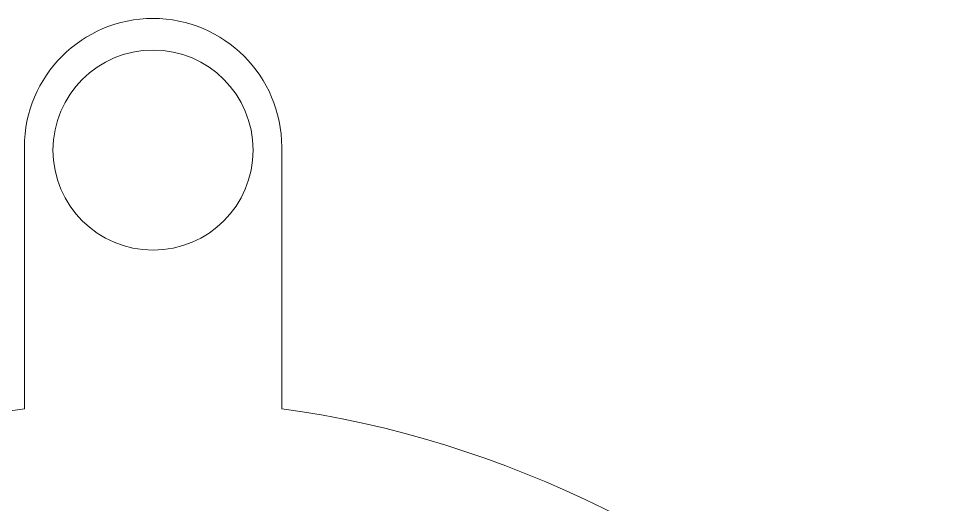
# Model space of a CAD drawing. Header units: millimetres. Extents: x -95 to 95, y -175 to 175.
# Drawn here: x -67.11 to -50.93, y 47.81 to 56.32 of the extents above; entities that cross this region are included whole.
import ezdxf

# ---------------------------------------------------------------- set-up
doc = ezdxf.new("R2010")
doc.units = ezdxf.units.MM
doc.header["$MEASUREMENT"] = 0
doc.layers.add('Camada 1', color=7, linetype='Continuous')

msp = doc.modelspace()

# ---------------------------------------------------------------- linework, layer by layer
at = {"layer": 'Camada 1', "color": 250, "lineweight": 9}
msp.add_ellipse((-64.7544, 54.0118), major_axis=(1.7502, 0), ratio=0.9998857, dxfattribs=at)
msp.add_open_spline([(-62.5046, 54.0657), (-62.5046, 54.0657), (-62.5046, 49.4857), (-62.5046, 49.4857), (-62.5046, 49.4857), (-46.9867, 47.4014), (-34.7546, 23.9353), (-34.7546, -4.7067), (-34.7546, -4.7067), (-34.7546, -34.7198), (-48.1856, -59.0509), (-64.7546, -59.0509), (-64.7546, -59.0509), (-81.3236, -59.0509), (-94.7546, -34.7198), (-94.7546, -4.7067), (-94.7546, -4.7067), (-94.7546, 23.9353), (-82.5225, 47.4014), (-67.0046, 49.4857), (-67.0046, 49.4857), (-67.0046, 49.4857), (-67.0046, 54.0657), (-67.0046, 54.0657), (-67.0046, 54.0657), (-67.0046, 55.3084), (-65.9973, 56.3157), (-64.7546, 56.3157), (-64.7546, 56.3157), (-63.5119, 56.3157), (-62.5046, 55.3084), (-62.5046, 54.0657)], degree=3, knots=[0, 0, 0, 0, 0.1111111, 0.1111111, 0.1111111, 0.1111111, 0.2222222, 0.2222222, 0.2222222, 0.2222222, 0.3333333, 0.3333333, 0.3333333, 0.3333333, 0.4444444, 0.4444444, 0.4444444, 0.4444444, 0.5555556, 0.5555556, 0.5555556, 0.5555556, 0.6666667, 0.6666667, 0.6666667, 0.6666667, 0.7777778, 0.7777778, 0.7777778, 0.7777778, 1, 1, 1, 1], dxfattribs=at)

doc.saveas('drawing.dxf')
